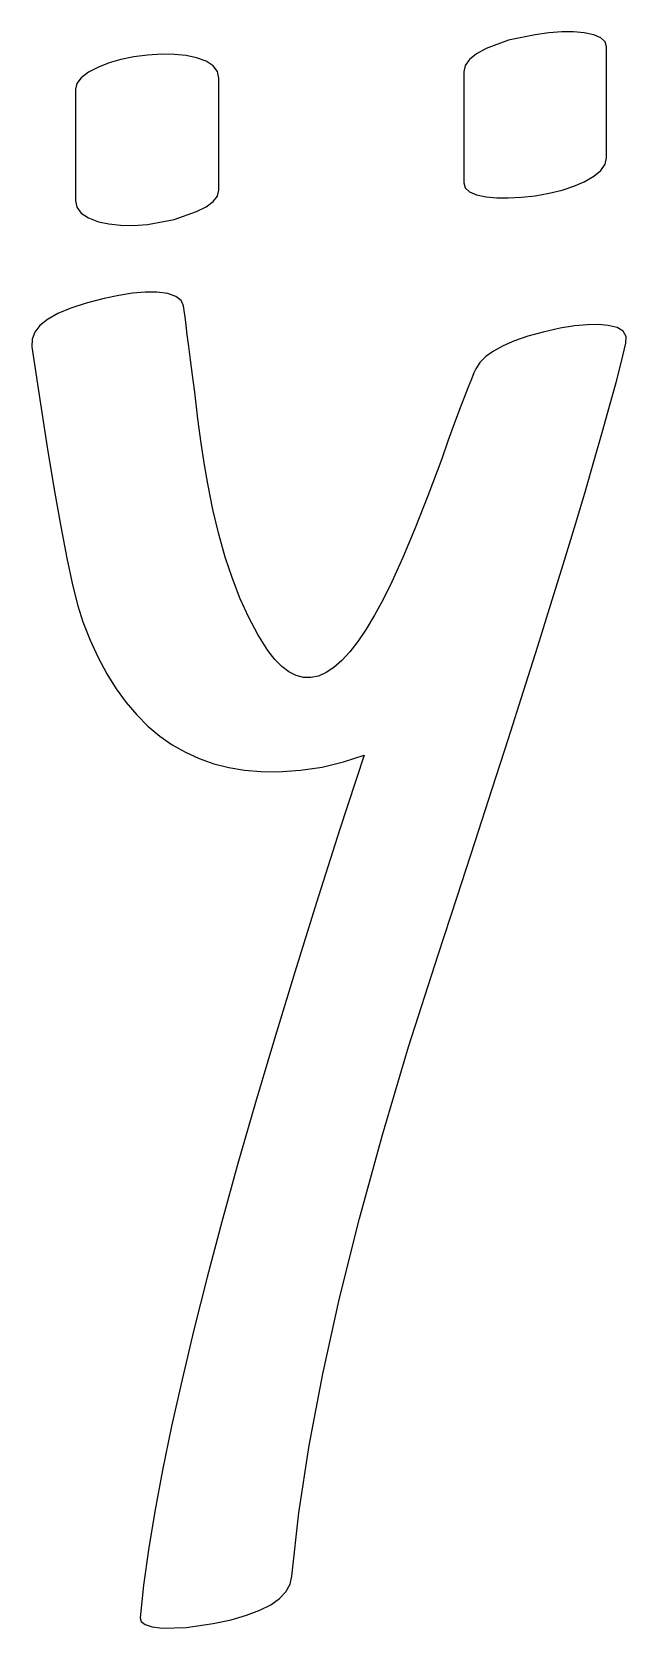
# Model space of a CAD drawing. Extents: x -0.3 to 8.6, y -5.8 to 18.1.
import ezdxf

# ---------------------------------------------------------------- set-up
doc = ezdxf.new("R2010")
doc.units = 0
doc.layers.get('0').update_dxf_attribs({"linetype": 'CONTINUOUS'})

msp = doc.modelspace()

# ---------------------------------------------------------------- linework, layer by layer
at = {"color": 0}
for p, q in [((6.83675, 18.0174), (6.5, 17.8889)), ((7.23611, 18.0972), (6.83675, 18.0174)), ((7.44358, 18.125), (7.23611, 18.0972)), ((7.63542, 18.1389), (7.44358, 18.125)), ((7.81158, 18.1389), (7.63542, 18.1389)), ((7.97222, 18.125), (7.81158, 18.1389)), ((8.11806, 18.0964), (7.97222, 18.125)), ((8.22222, 18.0521), (8.11806, 18.0964)), ((8.28472, 17.9922), (8.22222, 18.0521)), ((8.30556, 17.9167), (8.28472, 17.9922)), ((1.01736, 17.7257), (0.841146, 17.6746)), ((1.20915, 17.7649), (1.01736, 17.7257)), ((1.41667, 17.7917), (1.20915, 17.7649)), ((1.62929, 17.8047), (1.41667, 17.7917)), ((1.82286, 17.8021), (1.62929, 17.8047)), ((1.99735, 17.7839), (1.82286, 17.8021)), ((2.15278, 17.75), (1.99735, 17.7839)), ((2.29861, 17.6997), (2.15278, 17.75)), ((6.25, 17.7257), (6.1875, 17.6363)), ((6.35417, 17.81), (6.25, 17.7257)), ((6.5, 17.8889), (6.35417, 17.81)), ((8.30556, 16.25), (8.30556, 17.9167)), ((0.528592, 17.5331), (0.420085, 17.4514)), ((0.680556, 17.6111), (0.528592, 17.5331)), ((0.841146, 17.6746), (0.680556, 17.6111)), ((2.40278, 17.6319), (2.29861, 17.6997)), ((2.46528, 17.5469), (2.40278, 17.6319)), ((2.48611, 17.4444), (2.46528, 17.5469)), ((6.1875, 17.6363), (6.16667, 17.5417)), ((6.16667, 17.5417), (6.16667, 15.875)), ((0.354981, 17.3664), (0.333333, 17.2778)), ((0.333333, 17.2778), (0.333333, 15.6111)), ((0.420085, 17.4514), (0.354981, 17.3664)), ((2.48611, 15.7639), (2.48611, 17.4444)), ((8.11806, 15.974), (8.22222, 16.0625)), ((8.22222, 16.0625), (8.28472, 16.1546)), ((8.28472, 16.1546), (8.30556, 16.25)), ((6.16667, 15.875), (6.1875, 15.7994)), ((7.64231, 15.7674), (7.81679, 15.8238)), ((7.81679, 15.8238), (7.97222, 15.8889)), ((7.97222, 15.8889), (8.11806, 15.974)), ((0.333333, 15.6111), (0.354981, 15.5076)), ((2.29861, 15.5165), (2.40278, 15.5938)), ((2.40278, 15.5938), (2.46528, 15.6762)), ((2.46528, 15.6762), (2.48611, 15.7639)), ((6.1875, 15.7994), (6.25, 15.7396)), ((6.25, 15.7396), (6.35417, 15.6953)), ((6.35417, 15.6953), (6.5, 15.6667)), ((6.5, 15.6667), (6.6606, 15.6519)), ((6.6606, 15.6519), (6.83681, 15.6493)), ((6.83681, 15.6493), (7.0286, 15.6589)), ((7.0286, 15.6589), (7.23611, 15.6806)), ((7.23611, 15.6806), (7.44874, 15.7196)), ((7.44874, 15.7196), (7.64231, 15.7674)), ((0.354981, 15.5076), (0.420085, 15.42)), ((0.420085, 15.42), (0.528592, 15.3479)), ((0.528592, 15.3479), (0.680556, 15.2917)), ((1.41667, 15.25), (1.81597, 15.3264)), ((1.81597, 15.3264), (2.15278, 15.4444)), ((2.15278, 15.4444), (2.29861, 15.5165)), ((0.680556, 15.2917), (0.835938, 15.2578)), ((0.835938, 15.2578), (1.01042, 15.2396)), ((1.01042, 15.2396), (1.20399, 15.2369)), ((1.20399, 15.2369), (1.41667, 15.25)), ((0.763889, 14.1389), (0.494792, 14.0699)), ((0.985243, 14.1867), (0.763889, 14.1389)), ((1.19097, 14.2188), (0.985243, 14.1867)), ((1.38108, 14.2353), (1.19097, 14.2188)), ((1.55556, 14.2361), (1.38108, 14.2353)), ((1.72136, 14.2128), (1.55556, 14.2361)), ((1.84375, 14.1701), (1.72136, 14.2128)), ((1.92275, 14.1086), (1.84375, 14.1701)), ((0.071181, 13.9136), (-0.083333, 13.8264)), ((0.263889, 13.9949), (0.071181, 13.9136)), ((0.494792, 14.0699), (0.263889, 13.9949)), ((1.95833, 14.0278), (1.92275, 14.1086)), ((1.96696, 13.959), (1.95833, 14.0278)), ((1.97911, 13.8637), (1.96696, 13.959)), ((-0.199653, 13.7331), (-0.277778, 13.6337)), ((-0.083333, 13.8264), (-0.199653, 13.7331)), ((1.99474, 13.742), (1.97911, 13.8637)), ((2.01383, 13.5938), (1.99474, 13.742)), ((7.61111, 13.6944), (7.35439, 13.6363)), ((7.82807, 13.7283), (7.61111, 13.6944)), ((8.02078, 13.7465), (7.82807, 13.7283)), ((8.18918, 13.7491), (8.02078, 13.7465)), ((8.33333, 13.7361), (8.18918, 13.7491)), ((8.46951, 13.704), (8.33333, 13.7361)), ((8.55892, 13.6494), (8.46951, 13.704)), ((8.60146, 13.5721), (8.55892, 13.6494)), ((-0.317708, 13.5282), (-0.319444, 13.4167)), ((-0.319444, 13.4167), (-0.201226, 12.623)), ((-0.277778, 13.6337), (-0.317708, 13.5282)), ((2.0364, 13.4191), (2.01383, 13.5938)), ((2.06244, 13.2179), (2.0364, 13.4191)), ((6.75347, 13.4306), (6.6096, 13.3516)), ((6.92557, 13.5043), (6.75347, 13.4306)), ((7.12587, 13.5729), (6.92557, 13.5043)), ((7.35439, 13.6363), (7.12587, 13.5729)), ((8.53088, 13.1955), (8.59722, 13.4722)), ((8.59722, 13.4722), (8.60146, 13.5721)), ((2.09196, 12.9902), (2.06244, 13.2179)), ((6.40647, 13.178), (6.34722, 13.0833)), ((6.49393, 13.2674), (6.40647, 13.178)), ((6.6096, 13.3516), (6.49393, 13.2674)), ((8.44987, 12.8791), (8.53088, 13.1955)), ((2.125, 12.7361), (2.09196, 12.9902)), ((6.2786, 12.9314), (6.22933, 12.8092)), ((6.31787, 13.0228), (6.2786, 12.9314)), ((6.34722, 13.0833), (6.31787, 13.0228)), ((2.17361, 12.3325), (2.125, 12.7361)), ((6.22933, 12.8092), (6.17008, 12.6563)), ((8.35422, 12.5232), (8.44987, 12.8791)), ((-0.201226, 12.623), (-0.089464, 11.9089)), ((6.10086, 12.4724), (6.02165, 12.2578)), ((6.17008, 12.6563), (6.10086, 12.4724)), ((8.24393, 12.1276), (8.35422, 12.5232)), ((2.22222, 11.9688), (2.17361, 12.3325)), ((6.02165, 12.2578), (5.93246, 12.0124)), ((5.93246, 12.0124), (5.83333, 11.7361)), ((8.11897, 11.6924), (8.24393, 12.1276)), ((-0.089464, 11.9089), (0.015788, 11.2741)), ((2.27078, 11.645), (2.22222, 11.9688)), ((5.83333, 11.7361), (5.62494, 11.178)), ((2.31944, 11.3611), (2.27078, 11.645)), ((7.97939, 11.2177), (8.11897, 11.6924)), ((0.015788, 11.2741), (0.114583, 10.7188)), ((2.39735, 10.9727), (2.31944, 11.3611)), ((5.62494, 11.178), (5.4305, 10.684)), ((7.82514, 10.7033), (7.97939, 11.2177)), ((2.48525, 10.6059), (2.39735, 10.9727)), ((0.114583, 10.7188), (0.206814, 10.2428)), ((2.58311, 10.2608), (2.48525, 10.6059)), ((5.4305, 10.684), (5.24994, 10.2543)), ((7.65625, 10.1493), (7.82514, 10.7033)), ((0.206814, 10.2428), (0.292535, 9.84636)), ((2.69097, 9.9375), (2.58311, 10.2608)), ((5.24994, 10.2543), (5.08333, 9.88889)), ((7.47271, 9.55572), (7.65625, 10.1493)), ((0.292535, 9.84636), (0.371744, 9.52929)), ((2.80881, 9.63585), (2.69097, 9.9375)), ((5.08333, 9.88889), (4.95394, 9.62608)), ((2.93664, 9.3559), (2.80881, 9.63585)), ((4.95394, 9.62608), (4.82633, 9.38976)), ((0.371744, 9.52929), (0.444444, 9.29167)), ((3.07443, 9.09765), (2.93664, 9.3559)), ((4.82633, 9.38976), (4.70047, 9.1799)), ((7.27453, 8.92253), (7.47271, 9.55572)), ((0.444444, 9.29167), (0.555176, 9.01269)), ((4.70047, 9.1799), (4.57633, 8.99653)), ((0.555176, 9.01269), (0.675564, 8.75217)), ((3.22222, 8.86111), (3.07443, 9.09765)), ((3.32547, 8.72678), (3.22222, 8.86111)), ((4.57633, 8.99653), (4.45394, 8.83963)), ((7.06168, 8.24972), (7.27453, 8.92253)), ((0.675564, 8.75217), (0.80561, 8.5101)), ((3.4305, 8.61893), (3.32547, 8.72678)), ((4.33328, 8.70921), (4.21436, 8.60525)), ((4.45394, 8.83963), (4.33328, 8.70921)), ((0.80561, 8.5101), (0.945313, 8.28646)), ((3.53728, 8.53754), (3.4305, 8.61893)), ((3.64578, 8.48264), (3.53728, 8.53754)), ((3.75603, 8.45421), (3.64578, 8.48264)), ((3.868, 8.45226), (3.75603, 8.45421)), ((3.98172, 8.47678), (3.868, 8.45226)), ((4.09717, 8.52778), (3.98172, 8.47678)), ((4.21436, 8.60525), (4.09717, 8.52778)), ((0.945313, 8.28646), (1.09467, 8.08128)), ((6.83421, 7.53733), (7.06168, 8.24972)), ((1.09467, 8.08128), (1.25369, 7.89453)), ((1.25369, 7.89453), (1.42236, 7.72624)), ((1.42236, 7.72624), (1.60069, 7.57639)), ((1.60069, 7.57639), (1.78868, 7.44499)), ((1.78868, 7.44499), (1.98633, 7.33203)), ((6.59207, 6.78532), (6.83421, 7.53733)), ((1.98633, 7.33203), (2.19362, 7.23753)), ((2.19362, 7.23753), (2.4106, 7.16146)), ((4.03819, 7.11117), (4.35678, 7.18756)), ((4.66667, 7.29167), (4.29872, 6.16368)), ((4.35678, 7.18756), (4.66667, 7.29167)), ((2.4106, 7.16146), (2.63721, 7.10385)), ((2.63721, 7.10385), (2.87349, 7.06467)), ((2.87349, 7.06467), (3.11942, 7.04394)), ((3.11942, 7.04394), (3.375, 7.04167)), ((3.375, 7.04167), (3.71094, 7.06256)), ((3.71094, 7.06256), (4.03819, 7.11117)), ((6.33529, 5.99371), (6.59207, 6.78532)), ((4.29872, 6.16368), (3.95182, 5.07818)), ((6.06386, 5.16249), (6.33529, 5.99371)), ((3.95182, 5.07818), (3.62597, 4.03521)), ((5.77778, 4.29167), (6.06386, 5.16249)), ((5.33637, 2.91254), (5.77778, 4.29167)), ((3.62597, 4.03521), (3.32118, 3.03478)), ((3.32118, 3.03478), (3.03743, 2.07688)), ((4.94271, 1.59463), (5.33637, 2.91254)), ((3.03743, 2.07688), (2.77474, 1.16151)), ((4.59679, 0.33789), (4.94271, 1.59463)), ((2.77474, 1.16151), (2.5331, 0.288683)), ((2.5331, 0.288683), (2.3125, -0.541613)), ((4.29861, -0.857639), (4.59679, 0.33789)), ((2.3125, -0.541613), (2.11296, -1.32937)), ((4.04818, -1.99192), (4.29861, -0.857639)), ((2.11296, -1.32937), (1.93446, -2.0746)), ((1.93446, -2.0746), (1.77701, -2.77729)), ((3.84549, -3.06506), (4.04818, -1.99192)), ((1.77701, -2.77729), (1.64063, -3.43744)), ((3.69054, -4.07699), (3.84549, -3.06506)), ((1.64063, -3.43744), (1.52528, -4.05507)), ((1.52528, -4.05507), (1.43099, -4.63015)), ((3.58333, -5.02778), (3.69054, -4.07699)), ((1.43099, -4.63015), (1.35775, -5.16271)), ((3.55578, -5.14822), (3.58333, -5.02778)), ((1.35775, -5.16271), (1.30556, -5.65278)), ((3.39779, -5.36176), (3.49393, -5.25956)), ((3.49393, -5.25956), (3.55578, -5.14822)), ((3.10265, -5.53885), (3.26736, -5.45486)), ((3.26736, -5.45486), (3.39779, -5.36176)), ((1.30556, -5.65278), (1.32113, -5.70921)), ((1.32113, -5.70921), (1.38189, -5.75347)), ((1.99647, -5.79514), (2.40278, -5.73611)), ((2.40278, -5.73611), (2.67036, -5.67947)), ((2.67036, -5.67947), (2.90365, -5.61372)), ((2.90365, -5.61372), (3.10265, -5.53885)), ((1.38189, -5.75347), (1.48779, -5.7856)), ((1.48779, -5.7856), (1.63889, -5.80556)), ((1.63889, -5.80556), (1.99647, -5.79514))]:
    msp.add_line(p, q, dxfattribs=at)

doc.saveas('drawing.dxf')
